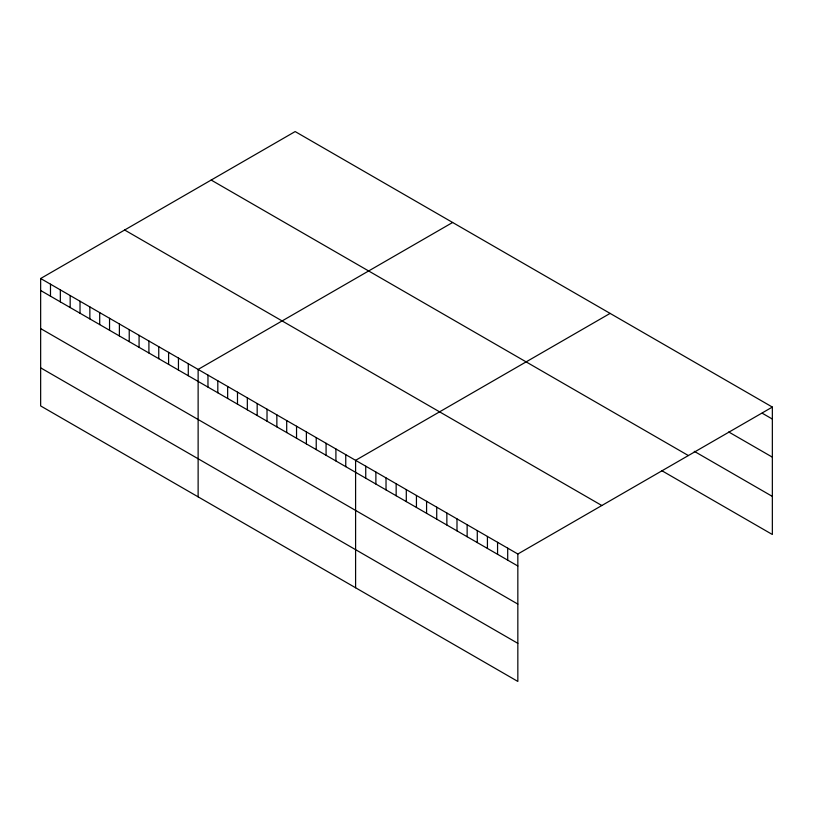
<?xml version="1.0" encoding="UTF-8"?>
<svg xmlns="http://www.w3.org/2000/svg" width="813" height="813" viewBox="0 0 813 813"><rect width="100%" height="100%" fill="white"/><g stroke="black" fill="none" stroke-linecap="round" stroke-linejoin="round"><path stroke-width="1.22" d="M40.65 278.503L517.84 554.009L517.84 681.436L40.65 405.931L40.65 278.503L295.16 131.564L772.35 407.069L772.35 534.497L661.823 470.686M452.628 222.477L198.128 369.417L198.128 496.845M610.106 313.401L355.596 460.331L355.596 587.769M517.84 554.009L772.35 407.069M762.208 413.207L772.35 419.061M728.743 431.977L772.35 457.15M694.272 451.327L772.35 496.408M211.167 180.049L688.367 455.554M124.633 230.008L601.833 505.513M40.65 290.495L517.84 566M40.65 328.584L517.84 604.089M40.65 367.842L517.84 643.337M507.698 548.155L507.698 560.147M497.566 542.301L497.566 554.293M487.424 536.448L487.424 548.44M477.282 530.584L477.282 542.586M467.14 524.731L467.14 536.722M456.997 518.877L456.997 530.869M446.855 513.023L446.855 525.015M436.723 507.17L436.723 519.161M426.581 501.316L426.581 513.308M416.439 495.463L416.439 507.454M406.297 489.609L406.297 501.601M396.155 483.755L396.155 495.747M386.023 477.902L386.023 489.893M375.88 472.048L375.88 484.04M365.738 466.195L365.738 478.186M345.759 454.65L345.759 466.642M335.911 448.969L335.911 460.961M326.074 443.288L326.074 455.28M316.227 437.607L316.227 449.599M306.389 431.927L306.389 443.918M296.542 426.246L296.542 438.237M286.704 420.555L286.704 432.546M276.857 414.874L276.857 426.866M267.02 409.193L267.02 421.185M257.172 403.512L257.172 415.504M247.335 397.831L247.335 409.823M237.487 392.151L237.487 404.142M227.65 386.47L227.65 398.461M217.813 380.779L217.813 392.77M207.965 375.098L207.965 387.09M188.281 363.736L188.281 375.728M178.443 358.055L178.443 370.047M168.596 352.375L168.596 364.366M158.759 346.694L158.759 358.685M148.911 341.003L148.911 352.994M139.074 335.322L139.074 347.314M129.226 329.641L129.226 341.633M119.389 323.96L119.389 335.952M109.542 318.279L109.542 330.271M99.704 312.599L99.704 324.59M89.857 306.918L89.857 318.909M80.02 301.227L80.02 313.218M70.172 295.546L70.172 307.538M60.335 289.865L60.335 301.857M50.487 284.184L50.487 296.176"/></g></svg>
